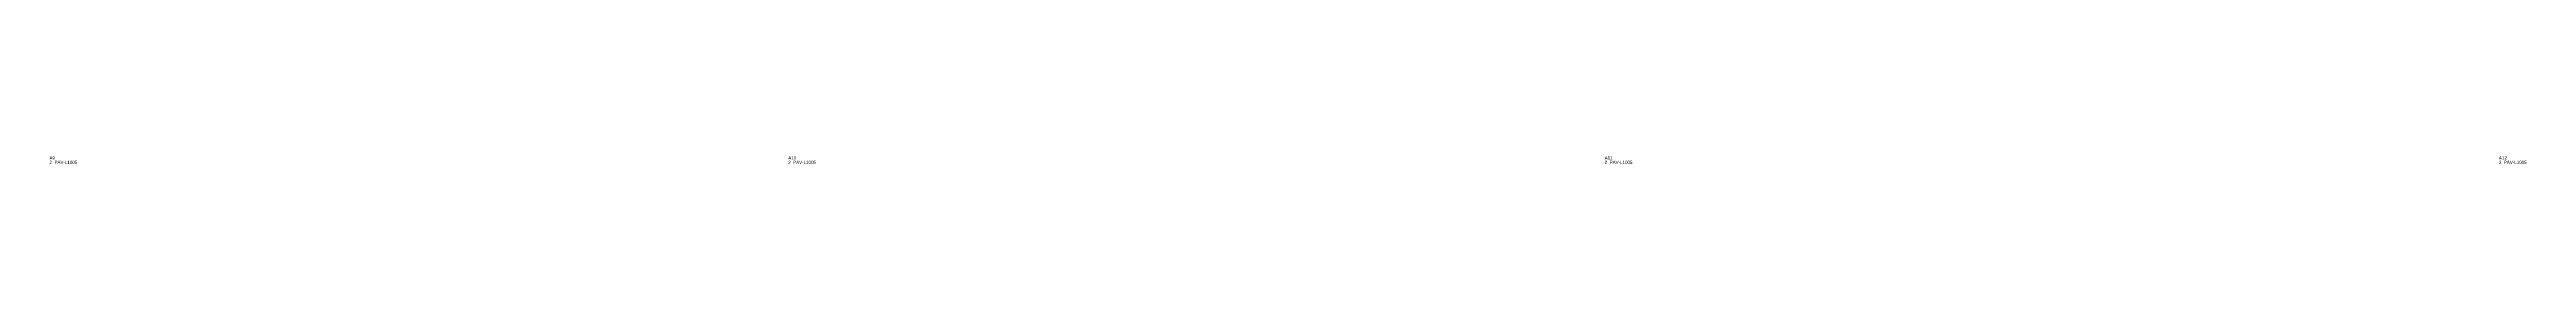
# Model space of a CAD drawing. Header units: metres. Extents: x 222 to 17894, y 78 to 202.
# Drawn here: x 5163 to 9049, y 153 to 167 of the extents above; entities that cross this region are included whole.
import ezdxf

# ---------------------------------------------------------------- set-up
doc = ezdxf.new("R2010")
doc.units = ezdxf.units.M
doc.layers.add('3', color=3, linetype='CONTINUOUS')
doc.layers.add('AUX00', color=7, linetype='CONTINUOUS')
doc.styles.add('STR_STANDARD', font='arial.ttf')

msp = doc.modelspace()

# ---------------------------------------------------------------- texts
at = {"layer": '3', "style": 'STR_STANDARD'}
for s, p in [('A9', (5163.2, 161.5)), ('A9', (5163.2, 161.5)), ('A10', (6322.2, 161.5)), ('A10', (6322.2, 161.5)), ('A11', (7603.2, 161.5)), ('A11', (7603.2, 161.5)), ('A12', (9006.2, 161.5)), ('A12', (9006.2, 161.5))]:
    msp.add_text(s, height=5, dxfattribs=at).set_placement(p)
at = {"layer": 'AUX00', "style": 'STR_STANDARD'}
for p in [(5163.2, 154.5), (5163.2, 154.5), (6322.2, 154.5), (6322.2, 154.5), (7603.2, 154.5), (7603.2, 154.5), (9006.2, 154.5), (9006.2, 154.5)]:
    msp.add_text('2_PAV-L1005', height=5, dxfattribs=at).set_placement(p)

doc.saveas('drawing.dxf')
